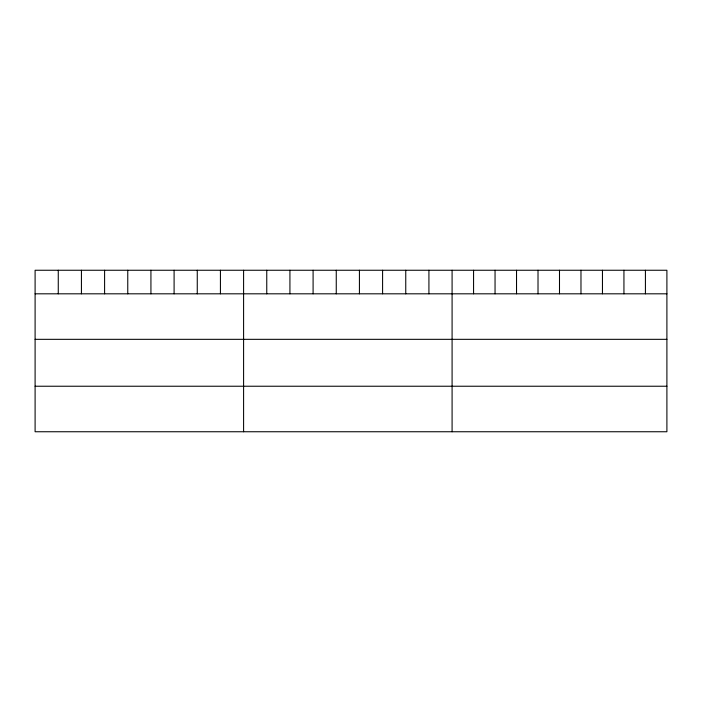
<?xml version="1.0" encoding="UTF-8"?>
<svg xmlns="http://www.w3.org/2000/svg" width="702" height="702" viewBox="0 0 702 702"><rect width="100%" height="100%" fill="white"/><g stroke="black" fill="none" stroke-linecap="round" stroke-linejoin="round"><path stroke-width="1.05" d="M666.9 293.813L666.9 431.748L35.1 431.748L35.1 270.252L666.9 270.252L666.9 293.813L35.1 293.813M35.1 339.329L666.9 339.329M35.1 386.232L666.9 386.232M645.419 270.252L645.419 293.813M623.938 270.252L623.938 293.813M602.456 270.252L602.456 293.813M580.975 270.252L580.975 293.813M559.494 270.252L559.494 293.813M538.013 270.252L538.013 293.813M516.532 270.252L516.532 293.813M495.05 270.252L495.05 293.813M473.569 270.252L473.569 293.813M452.088 270.252L452.088 431.748M428.922 270.252L428.922 293.813M405.756 270.252L405.756 293.813M382.59 270.252L382.59 293.813M359.424 270.252L359.424 293.813M336.258 270.252L336.258 293.813M313.092 270.252L313.092 293.813M289.926 270.252L289.926 293.813M266.76 270.252L266.76 293.813M243.594 270.252L243.594 431.748M220.428 270.252L220.428 293.813M197.262 270.252L197.262 293.813M174.096 270.252L174.096 293.813M150.93 270.252L150.93 293.813M127.764 270.252L127.764 293.813M104.598 270.252L104.598 293.813M81.432 270.252L81.432 293.813M58.266 270.252L58.266 293.813"/></g></svg>
